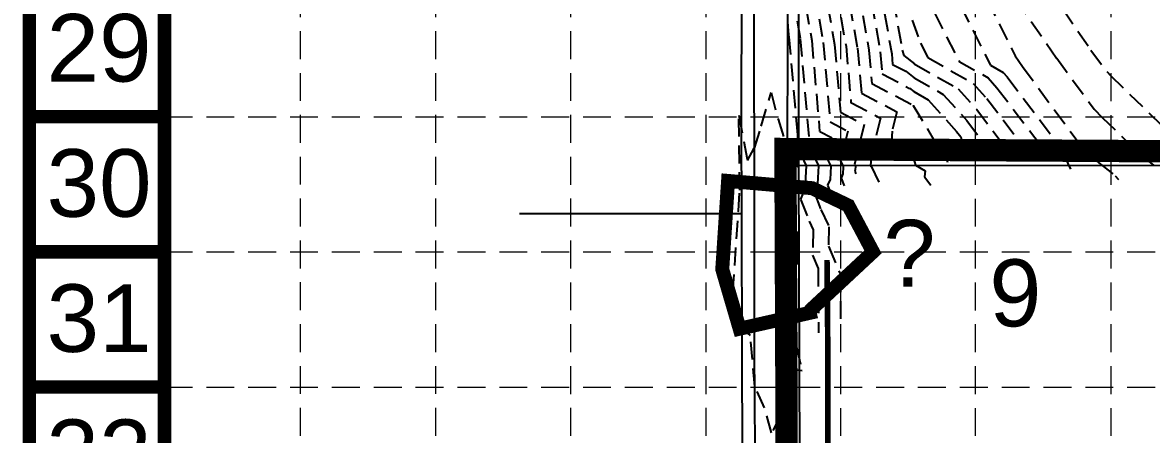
# Model space of a CAD drawing. Header units: feet. Extents: x 4586 to 6528, y 2127 to 5231.
# Drawn here: x 4585.7 to 4990.2, y 3662.3 to 3809.9 of the extents above; entities that cross this region are included whole.
import ezdxf
from ezdxf.enums import TextEntityAlignment as Align

# ---------------------------------------------------------------- set-up
doc = ezdxf.new("R2010")
doc.units = ezdxf.units.FT
doc.header["$LTSCALE"] = 80
doc.header["$MEASUREMENT"] = 0
for name, pattern in [('HIDDEN', [0.375, 0.25, -0.125]), ('PHANTOM2', [1.25, 0.625, -0.125, 0.125, -0.125, 0.125, -0.125]), ('TIGHT', [0.12, 0.08, -0.04])]:
    doc.linetypes.add(name, pattern=pattern)
for name, color, linetype in [('BASE', 7, 'CONTINUOUS'), ('CONT-MJR', 9, 'TIGHT'), ('CONT-MNR', 8, 'TIGHT'), ('GRID', 254, 'HIDDEN'), ('LIMITS OF DISTURBANCE', 1, 'HIDDEN'), ('LOTNUMS', 8, 'CONTINUOUS'), ('P-RW', 161, 'TIGHT'), ('PROPERTY', 7, 'PHANTOM2'), ('ROAD-LINE', 60, 'CONTINUOUS'), ('SHORES', 8, 'CONTINUOUS'), ('STORM', 5, 'CONTINUOUS')]:
    doc.layers.add(name, color=color, linetype=linetype)
doc.styles.get("Standard").update_dxf_attribs({"font": 'ARIAL.TTF', "height": 6.4})

msp = doc.modelspace()

# ---------------------------------------------------------------- linework, layer by layer
at = {"layer": 'BASE', "const_width": 4.84}
for points in [[(6525.11, 2129.65), (6525.11, 5228.91), (4588.08, 5228.91), (4588.08, 2129.65)], [(6476.69, 2178.08), (6476.69, 5180.48), (4636.51, 5180.48), (4636.51, 2178.08)]]:
    msp.add_lwpolyline(points, close=True, dxfattribs=at)
for points in [[(4636.51, 3776.13), (4588.08, 3776.13)], [(4636.51, 3727.71), (4588.08, 3727.71)], [(4636.51, 3679.28), (4588.08, 3679.28)]]:
    msp.add_lwpolyline(points, dxfattribs=at)
at = {"layer": 'CONT-MJR', "color": 35, "extrusion": (0.984884, 0.173214, 0), "elevation": 5477.15}
msp.add_lwpolyline([(2941.58, 515), (2894.36, 515)], dxfattribs=at)
at = {"layer": 'CONT-MJR', "color": 35, "extrusion": (0.893328, 0.449405, 0), "elevation": 6111.62}
msp.add_lwpolyline([(1206.33, 520), (1173.12, 520)], dxfattribs=at)
at = {"layer": 'CONT-MJR', "color": 35}
for points, elevation in [([(4869.39, 3820.62), (4872.54, 3802.72)], 510), ([(4872.54, 3802.72), (4875.02, 3774.31)], 510), ([(4893.01, 3799.33), (4893.7, 3791.45)], 515), ([(4921.85, 3768.89), (4924.01, 3760.38)], 515), ([(4863.72, 3759.35), (4863.71, 3758.66)], 510), ([(4863.71, 3758.63), (4863.81, 3758.68)], 510), ([(4863.81, 3758.68), (4863.81, 3759.37)], 510), ([(4878.76, 3760.27), (4879.71, 3758.33)], 510), ([(4879.52, 3755.42), (4878.98, 3754.13)], 510), ([(4878.98, 3754.13), (4880.08, 3751.38)], 510), ([(4859.33, 3732.01), (4859.24, 3726.55)], 505)]:
    msp.add_lwpolyline(points, dxfattribs=dict(at, elevation=elevation))
at = {"layer": 'CONT-MJR', "color": 35, "extrusion": (-0.495475, -0.868622, 0)}
for points, elevation in [([(2404.34, 520), (2409.61, 520)], -5739.97), ([(2385.12, 515), (2391.12, 515)], -5718.16)]:
    msp.add_lwpolyline(points, dxfattribs=dict(at, elevation=elevation))
at = {"layer": 'CONT-MJR', "color": 35, "extrusion": (-0.464981, -0.88532, 0)}
for points, elevation in [([(2569.54, 515), (2580.62, 515)], -5632.12), ([(2560.97, 510), (2568.13, 510)], -5608.26)]:
    msp.add_lwpolyline(points, dxfattribs=dict(at, elevation=elevation))
at = {"layer": 'CONT-MJR', "color": 35, "extrusion": (0.743992, 0.668188, 0)}
for points, elevation in [([(-477.69, 520), (-479.74, 520)], 6206.87), ([(-467.01, 515), (-482.24, 515)], 6180.35)]:
    msp.add_lwpolyline(points, dxfattribs=dict(at, elevation=elevation))
at = {"layer": 'CONT-MJR', "color": 35, "extrusion": (0.796621, 0.604479, 0)}
for points, elevation in [([(34.36, 520), (1.71, 520)], 6225.29), ([(29.69, 515), (27.21, 515)], 6199.06)]:
    msp.add_lwpolyline(points, dxfattribs=dict(at, elevation=elevation))
at = {"layer": 'CONT-MJR', "color": 35, "extrusion": (0.613459, 0.789727, 0), "elevation": 5998.24}
msp.add_lwpolyline([(-1549.69, 515), (-1551.56, 515)], dxfattribs=at)
at = {"layer": 'CONT-MJR', "color": 35, "extrusion": (0.971913, -0.235341, 0), "elevation": 3856.79}
msp.add_lwpolyline([(4813.84, 510), (4802.82, 510)], dxfattribs=at)
at = {"layer": 'CONT-MJR', "color": 35, "extrusion": (0.969312, 0.245835, 0), "elevation": 5731.43}
msp.add_lwpolyline([(2430.01, 520), (2428.72, 520)], dxfattribs=at)
at = {"layer": 'CONT-MJR', "color": 35, "extrusion": (0.911569, 0.411147, 0), "elevation": 6067.21}
msp.add_lwpolyline([(1391.73, 520), (1385.02, 520)], dxfattribs=at)
at = {"layer": 'CONT-MJR', "color": 35, "extrusion": (0.99824, 0.059309, 0), "elevation": 5078.07}
msp.add_lwpolyline([(3463.58, 510), (3463.55, 510)], dxfattribs=at)
at = {"layer": 'CONT-MJR', "color": 35, "extrusion": (0.188009, -0.982167, 0), "elevation": -2777.89}
msp.add_lwpolyline([(5483.87, 510), (5483.78, 510)], dxfattribs=at)
at = {"layer": 'CONT-MJR', "color": 35, "extrusion": (0.998, -0.063212, 0), "elevation": 4632.38}
msp.add_lwpolyline([(4059.27, 510), (4056.35, 510)], dxfattribs=at)
at = {"layer": 'CONT-MJR', "color": 35, "extrusion": (0.768699, -0.639611, 0), "elevation": 1348.41}
msp.add_lwpolyline([(5973.39, 505), (5976.64, 505)], dxfattribs=at)
at = {"layer": 'CONT-MJR', "color": 35, "extrusion": (0.938832, -0.344376, 0), "elevation": 3276.88}
msp.add_lwpolyline([(5176.92, 505), (5177.17, 505)], dxfattribs=at)
at = {"layer": 'CONT-MJR', "color": 35, "extrusion": (0.998867, 0.047598, 0), "elevation": 5029.16}
msp.add_lwpolyline([(3483.97, 505), (3493.86, 505)], dxfattribs=at)
at = {"layer": 'CONT-MJR', "color": 35, "extrusion": (0.975671, -0.219239, 0), "elevation": 3924.02}
msp.add_lwpolyline([(4701.22, 505), (4693.9, 505)], dxfattribs=at)
at = {"layer": 'CONT-MNR', "color": 35, "extrusion": (0.984884, 0.173214, 0)}
for points, elevation in [([(2950.45, 517), (2893.6, 517)], 5484.98), ([(2946.01, 516), (2892.98, 516)], 5481.06), ([(2932.72, 513), (2897.11, 513)], 5469.32), ([(2928.28, 512), (2898.49, 512)], 5465.4)]:
    msp.add_lwpolyline(points, dxfattribs=dict(at, elevation=elevation))
at = {"layer": 'CONT-MNR', "color": 35}
for points, elevation in [([(4881.74, 3840.79), (4888.92, 3800.01)], 514), ([(4942.03, 3838.45), (4968.49, 3800.03)], 523), ([(4872.48, 3825.66), (4876.63, 3802.04)], 511), ([(4866.3, 3815.58), (4868.45, 3803.39)], 509), ([(4863.22, 3810.53), (4864.35, 3804.07)], 508), ([(4904.39, 3810.72), (4907.4, 3802.5)], 518), ([(4912.48, 3813.37), (4921.23, 3795.96)], 519), ([(4859.83, 3808.4), (4860.13, 3805.49)], 507), ([(4860.13, 3805.49), (4860.26, 3804.75)], 507), ([(4860.26, 3804.75), (4863.33, 3769.52)], 507), ([(4864.35, 3804.07), (4867.55, 3767.45)], 508), ([(4907.4, 3802.5), (4909.99, 3797.36)], 518), ([(4884.82, 3800.68), (4886.23, 3784.59)], 513), ([(4900.85, 3799.94), (4901.4, 3798.02)], 517), ([(4897.43, 3794.88), (4902.13, 3792.41)], 516), ([(4921.23, 3795.96), (4931.68, 3790.01)], 519), ([(4905.09, 3790.11), (4915.56, 3784.14)], 516), ([(4934.81, 3786.52), (4950.9, 3765.32)], 519), ([(4850.35, 3772.73), (4853.89, 3784.75)], 506), ([(4915.56, 3784.14), (4923.97, 3774.77)], 516), ([(4931.2, 3782.6), (4943.64, 3766.21)], 518), ([(4904.81, 3780.22), (4904.79, 3780.15)], 514), ([(4904.79, 3780.15), (4904.79, 3780.1)], 514), ([(4927.58, 3778.69), (4936.38, 3767.1)], 517), ([(4842.28, 3776.64), (4845.4, 3760.38)], 506), ([(4856.36, 3775.19), (4859.78, 3764.55)], 506), ([(4878.75, 3777.73), (4887.22, 3773.29)], 511), ([(4898.94, 3777.91), (4897.26, 3770.97)], 513), ([(4875.49, 3768.67), (4873.77, 3761.55)], 509), ([(4929.11, 3767.99), (4930.9, 3760.94)], 516), ([(4936.38, 3767.1), (4937.8, 3761.5)], 517), ([(4859.78, 3764.55), (4860.7, 3752.17)], 506), ([(4863.86, 3762.54), (4863.34, 3762.44)], 508), ([(4863.85, 3758.64), (4863.86, 3762.54)], 508), ([(4868.78, 3762.83), (4870.89, 3758.49)], 508), ([(4950.9, 3765.32), (4951.58, 3762.62)], 519), ([(4863.08, 3758.24), (4863.87, 3758.62)], 507), ([(4863.5, 3758.5), (4863.83, 3758.66)], 509), ([(4863.5, 3758.59), (4863.5, 3758.5)], 509), ([(4863.84, 3760.95), (4863.53, 3760.89)], 509), ([(4863.83, 3758.66), (4863.84, 3760.95)], 509), ([(4873.77, 3761.55), (4875.3, 3758.41)], 509), ([(4889.49, 3758.58), (4889.69, 3758.38)], 512), ([(4971.28, 3759.63), (4977.22, 3754.96)], 521), ([(4986.97, 3761.82), (4990.91, 3758.72)], 522), ([(4883.84, 3756.66), (4884.25, 3755.62)], 511), ([(4977.22, 3754.96), (4978.42, 3753.61)], 521), ([(4860.7, 3752.17), (4860.88, 3751.43)], 506), ([(4860.88, 3751.43), (4860.99, 3751.7)], 506), ([(4870.48, 3751.96), (4869.28, 3749.06)], 508), ([(4864.42, 3746.53), (4867.55, 3738.67)], 507), ([(4839.55, 3703.68), (4842.15, 3742.36)], 506), ([(4871.73, 3742.91), (4874.6, 3736.68)], 508), ([(4859.9, 3740.69), (4859.9, 3732.4)], 506), ([(4859.91, 3727.32), (4859.92, 3717.6)], 506), ([(4859.92, 3717.6), (4862.89, 3718.17)], 506), ([(4862.89, 3718.17), (4862.97, 3693.7)], 506), ([(4878.69, 3719.63), (4878.75, 3703.72)], 508), ([(4848.07, 3679.52), (4846.44, 3697.77)], 506), ([(4861.28, 3685.45), (4861.61, 3672.93)], 506), ([(4851.5, 3671.85), (4848.07, 3679.52)], 506), ([(4860, 3674.09), (4857.48, 3669.4)], 506), ([(4861.61, 3672.93), (4860, 3674.09)], 506), ([(4854.04, 3662.83), (4851.5, 3671.85)], 506)]:
    msp.add_lwpolyline(points, dxfattribs=dict(at, elevation=elevation))
at = {"layer": 'CONT-MNR', "color": 35, "extrusion": (0.893328, 0.449405, 0), "elevation": 6121.04}
msp.add_lwpolyline([(1213.76, 521), (1172.16, 521)], dxfattribs=at)
at = {"layer": 'CONT-MNR', "color": 35, "extrusion": (0.823571, 0.567213, 0)}
for points, elevation in [([(341.58, 522), (315.94, 522)], 6235.55), ([(325.1, 521), (320.48, 521)], 6223.77)]:
    msp.add_lwpolyline(points, dxfattribs=dict(at, elevation=elevation))
at = {"layer": 'CONT-MNR', "color": 35, "extrusion": (0.995255, 0.097301, 0), "elevation": 5207.38}
msp.add_lwpolyline([(3318.92, 507), (3317.86, 507)], dxfattribs=at)
at = {"layer": 'CONT-MNR', "color": 35, "extrusion": (0.999973, -0.007309, 0), "elevation": 4831.87}
msp.add_lwpolyline([(3844.22, 507), (3843.82, 507)], dxfattribs=at)
at = {"layer": 'CONT-MNR', "color": 35, "extrusion": (0.996218, 0.086894, 0)}
for points, elevation in [([(3365.97, 509), (3333.33, 509)], 5180.52), ([(3363.91, 511), (3339.51, 511)], 5188.56), ([(3362.88, 512), (3342.6, 512)], 5192.58), ([(3360.82, 514), (3348.78, 514)], 5200.62), ([(3358.76, 516), (3354.97, 516)], 5208.66)]:
    msp.add_lwpolyline(points, dxfattribs=dict(at, elevation=elevation))
at = {"layer": 'CONT-MNR', "color": 35, "extrusion": (0.804716, 0.59366, 0)}
for points, elevation in [([(108.35, 523), (98.65, 523)], 6254.15), ([(113.26, 522), (90.64, 522)], 6242.52), ([(118.18, 521), (82.62, 521)], 6230.9)]:
    msp.add_lwpolyline(points, dxfattribs=dict(at, elevation=elevation))
at = {"layer": 'CONT-MNR', "color": 35, "extrusion": (-0.613459, -0.789727, 0), "elevation": -6006.21}
msp.add_lwpolyline([(1540.84, 517), (1545.66, 517)], dxfattribs=at)
at = {"layer": 'CONT-MNR', "color": 35, "extrusion": (0.495475, 0.868622, 0)}
for points, elevation in [([(-2380.41, 517), (-2398.51, 517)], 5726.88), ([(-2383.43, 518), (-2402.21, 518)], 5731.25)]:
    msp.add_lwpolyline(points, dxfattribs=dict(at, elevation=elevation))
at = {"layer": 'CONT-MNR', "color": 35, "extrusion": (0.613459, 0.789727, 0), "elevation": 6002.22}
msp.add_lwpolyline([(-1544.86, 516), (-1548.61, 516)], dxfattribs=at)
at = {"layer": 'CONT-MNR', "color": 35, "extrusion": (0.715034, 0.69909, 0)}
for points, elevation in [([(-765.88, 523), (-767.66, 523)], 6207.86), ([(-772.21, 522), (-776.37, 522)], 6195.24), ([(-778.54, 521), (-783.87, 521)], 6182.62)]:
    msp.add_lwpolyline(points, dxfattribs=dict(at, elevation=elevation))
at = {"layer": 'CONT-MNR', "color": 35, "extrusion": (0.698784, 0.715332, 0)}
for points, elevation in [([(-910.07, 523), (-948.14, 523)], 6188.58), ([(-918.49, 522), (-938.64, 522)], 6175.77)]:
    msp.add_lwpolyline(points, dxfattribs=dict(at, elevation=elevation))
at = {"layer": 'CONT-MNR', "color": 35, "extrusion": (-0.464981, -0.88532, 0)}
for points, elevation in [([(2567.82, 514), (2584.59, 514)], -5627.35), ([(2566.11, 513), (2580.48, 513)], -5622.58), ([(2564.4, 512), (2576.36, 512)], -5617.81), ([(2559.26, 509), (2564.01, 509)], -5603.49)]:
    msp.add_lwpolyline(points, dxfattribs=dict(at, elevation=elevation))
at = {"layer": 'CONT-MNR', "color": 35, "extrusion": (0.743992, 0.668188, 0)}
for points, elevation in [([(-473.42, 518), (-480.74, 518)], 6196.26), ([(-475.55, 519), (-480.24, 519)], 6201.57), ([(-471.28, 517), (-481.24, 517)], 6190.96)]:
    msp.add_lwpolyline(points, dxfattribs=dict(at, elevation=elevation))
at = {"layer": 'CONT-MNR', "color": 35, "extrusion": (0.968421, 0.249319, 0), "elevation": 5644.23}
msp.add_lwpolyline([(2455.07, 506), (2445.19, 506)], dxfattribs=at)
at = {"layer": 'CONT-MNR', "color": 35, "extrusion": (-0.097769, -0.995209, 0)}
for points, elevation in [([(4511.71, 514), (4511.75, 514)], -4241.53), ([(4505.24, 513), (4509.31, 513)], -4226.35)]:
    msp.add_lwpolyline(points, dxfattribs=dict(at, elevation=elevation))
at = {"layer": 'CONT-MNR', "color": 35, "extrusion": (0.858058, 0.513554, 0)}
for points, elevation in [([(724.65, 514), (709.5, 514)], 6149.9), ([(713.9, 513), (711.81, 513)], 6138.91)]:
    msp.add_lwpolyline(points, dxfattribs=dict(at, elevation=elevation))
at = {"layer": 'CONT-MNR', "color": 35, "extrusion": (0.999906, 0.013697, 0), "elevation": 4893.56}
msp.add_lwpolyline([(3683.13, 506), (3709.95, 506)], dxfattribs=at)
at = {"layer": 'CONT-MNR', "color": 35, "extrusion": (0.971913, -0.235341, 0)}
for points, elevation in [([(4821.09, 512), (4806.88, 512)], 3867.1), ([(4817.47, 511), (4802.75, 511)], 3861.94), ([(4806.59, 508), (4802.97, 508)], 3846.48)]:
    msp.add_lwpolyline(points, dxfattribs=dict(at, elevation=elevation))
at = {"layer": 'CONT-MNR', "color": 35, "extrusion": (0.796621, 0.604479, 0), "elevation": 6204.31}
msp.add_lwpolyline([(30.62, 516), (22.11, 516)], dxfattribs=at)
at = {"layer": 'CONT-MNR', "color": 35, "extrusion": (0.953443, -0.301574, 0), "elevation": 3486.78}
msp.add_lwpolyline([(5051.59, 506), (5059.82, 506)], dxfattribs=at)
at = {"layer": 'CONT-MNR', "color": 35, "extrusion": (0.997177, -0.075081, 0)}
for points, elevation in [([(4128.02, 513), (4122.66, 513)], 4600.31), ([(4118.29, 512), (4115.08, 512)], 4593.5)]:
    msp.add_lwpolyline(points, dxfattribs=dict(at, elevation=elevation))
at = {"layer": 'CONT-MNR', "color": 35, "extrusion": (0.999932, 0.01166, 0), "elevation": 4906.95}
msp.add_lwpolyline([(3712.56, 507), (3707.06, 507)], dxfattribs=at)
at = {"layer": 'CONT-MNR', "color": 35, "extrusion": (0.464981, 0.88532, 0), "elevation": 5598.72}
msp.add_lwpolyline([(-2557.55, 508), (-2559.9, 508)], dxfattribs=at)
at = {"layer": 'CONT-MNR', "color": 35, "extrusion": (-0.621851, -0.783135, 0)}
for points, elevation in [([(1504.67, 514), (1508.43, 514)], -6005.06), ([(1498.62, 513), (1502.3, 513)], -5995.59)]:
    msp.add_lwpolyline(points, dxfattribs=dict(at, elevation=elevation))
at = {"layer": 'CONT-MNR', "color": 35, "extrusion": (0.969312, 0.245835, 0)}
for points, elevation in [([(2435.31, 518), (2431.03, 518)], 5717.79), ([(2439.43, 514), (2435.64, 514)], 5690.51)]:
    msp.add_lwpolyline(points, dxfattribs=dict(at, elevation=elevation))
at = {"layer": 'CONT-MNR', "color": 35, "extrusion": (0.876557, -0.481298, 0), "elevation": 2437.4}
msp.add_lwpolyline([(5628.27, 506), (5633.41, 506)], dxfattribs=at)
at = {"layer": 'CONT-MNR', "color": 35, "extrusion": (0.999891, -0.01477, 0)}
for points, elevation in [([(3835.4, 507), (3829.88, 507)], 4807.03), ([(3833.86, 508), (3829.95, 508)], 4807.24), ([(3832.32, 509), (3830.02, 509)], 4807.45)]:
    msp.add_lwpolyline(points, dxfattribs=dict(at, elevation=elevation))
at = {"layer": 'CONT-MNR', "color": 35, "extrusion": (0.188009, -0.982167, 0), "elevation": -2782.54}
msp.add_lwpolyline([(5484.34, 507), (5484.09, 507)], dxfattribs=at)
at = {"layer": 'CONT-MNR', "color": 35, "extrusion": (0.999996, -0.002675, 0), "elevation": 4853.8}
msp.add_lwpolyline([(3771.62, 507), (3776.91, 507)], dxfattribs=at)
at = {"layer": 'CONT-MNR', "color": 35, "extrusion": (0.899348, 0.437234, 0)}
for points, elevation in [([(1258.41, 507), (1252.47, 507)], 6020.03), ([(1245.29, 511), (1244.48, 511)], 6035.75)]:
    msp.add_lwpolyline(points, dxfattribs=dict(at, elevation=elevation))
at = {"layer": 'CONT-MNR', "color": 35, "extrusion": (0.894405, 0.447257, 0), "elevation": 6080.31}
msp.add_lwpolyline([(1168.7, 514), (1167.3, 514)], dxfattribs=at)
at = {"layer": 'CONT-MNR', "color": 35, "extrusion": (0.99824, 0.059309, 0)}
for points, elevation in [([(3463.42, 507), (3463.2, 507)], 5077.42), ([(3463.47, 508), (3463.32, 508)], 5077.64)]:
    msp.add_lwpolyline(points, dxfattribs=dict(at, elevation=elevation))
at = {"layer": 'CONT-MNR', "color": 35, "extrusion": (-0.439531, 0.898227, 0), "elevation": 1238.3}
msp.add_lwpolyline([(-6020.26, 508), (-6020.88, 508)], dxfattribs=at)
at = {"layer": 'CONT-MNR', "color": 35, "extrusion": (0.998, -0.063212, 0)}
for points, elevation in [([(4058.67, 507), (4050.31, 507)], 4619.17), ([(4058.87, 508), (4052.32, 508)], 4623.57), ([(4059.07, 509), (4054.34, 509)], 4627.97), ([(4059.47, 511), (4058.36, 511)], 4636.78), ([(4052.7, 506), (4048.3, 506)], 4614.76)]:
    msp.add_lwpolyline(points, dxfattribs=dict(at, elevation=elevation))
at = {"layer": 'CONT-MNR', "color": 35, "extrusion": (0.897904, 0.440191, 0), "elevation": 6044.88}
msp.add_lwpolyline([(1222.27, 512), (1213.97, 512)], dxfattribs=at)
at = {"layer": 'CONT-MNR', "color": 35, "extrusion": (0.953284, 0.302076, 0), "elevation": 5811.88}
msp.add_lwpolyline([(2103.8, 513), (2101.28, 513)], dxfattribs=at)
at = {"layer": 'CONT-MNR', "color": 35, "extrusion": (-0.505362, -0.862908, 0), "elevation": -5722.57}
msp.add_lwpolyline([(2333.58, 513), (2337.63, 513)], dxfattribs=at)
at = {"layer": 'CONT-MNR', "color": 35, "extrusion": (-0.639821, -0.768524, 0), "elevation": -6070.09}
msp.add_lwpolyline([(1411.81, 521), (1415.06, 521)], dxfattribs=at)
at = {"layer": 'CONT-MNR', "color": 35, "extrusion": (0.9234, -0.383839, 0)}
for points, elevation in [([(5344.04, 511), (5343.51, 511)], 3067.79), ([(5330.7, 507), (5326.7, 507)], 3053.74), ([(5337.37, 509), (5335.1, 509)], 3060.76), ([(5327.37, 506), (5323.34, 506)], 3050.23)]:
    msp.add_lwpolyline(points, dxfattribs=dict(at, elevation=elevation))
at = {"layer": 'CONT-MNR', "color": 35, "extrusion": (0.992993, -0.118169, 0), "elevation": 4430.8}
msp.add_lwpolyline([(4310.49, 513), (4308.36, 513)], dxfattribs=at)
at = {"layer": 'CONT-MNR', "color": 35, "extrusion": (0.793186, 0.608979, 0), "elevation": 6180.12}
msp.add_lwpolyline([(-11.32, 513), (-15.07, 513)], dxfattribs=at)
at = {"layer": 'CONT-MNR', "color": 35, "extrusion": (0.997759, -0.066905, 0), "elevation": 4580.92}
msp.add_lwpolyline([(4057.94, 506), (4065.41, 506)], dxfattribs=at)
at = {"layer": 'CONT-MNR', "color": 35, "extrusion": (0.85608, -0.516843, 0), "elevation": 2222.36}
msp.add_lwpolyline([(5724.13, 506), (5725.52, 506)], dxfattribs=at)
at = {"layer": 'CONT-MNR', "color": 35, "extrusion": (0.929105, 0.369816, 0)}
for points, elevation in [([(1683.1, 509), (1678.31, 509)], 5915.98), ([(1682.54, 508), (1675.91, 508)], 5910.53)]:
    msp.add_lwpolyline(points, dxfattribs=dict(at, elevation=elevation))
at = {"layer": 'CONT-MNR', "color": 35, "extrusion": (0.999999, 0.001627, 0), "elevation": 4865.98}
msp.add_lwpolyline([(3736.87, 506), (3732.77, 506)], dxfattribs=at)
at = {"layer": 'CONT-MNR', "color": 35, "extrusion": (0.907826, 0.419346, 0), "elevation": 5986.69}
msp.add_lwpolyline([(1352.88, 507), (1349.52, 507)], dxfattribs=at)
at = {"layer": 'CONT-MNR', "color": 35, "extrusion": (0.999707, -0.024202, 0)}
for points, elevation in [([(3852.37, 507), (3843.27, 507)], 4777.12), ([(3853.56, 508), (3846.59, 508)], 4782.74)]:
    msp.add_lwpolyline(points, dxfattribs=dict(at, elevation=elevation))
at = {"layer": 'CONT-MNR', "color": 35, "extrusion": (0.999999, 0.001615, 0), "elevation": 4865.92}
msp.add_lwpolyline([(3724.55, 506), (3719.47, 506)], dxfattribs=at)
at = {"layer": 'CONT-MNR', "color": 35, "extrusion": (0.921156, 0.389193, 0)}
for points, elevation in [([(1538.55, 508), (1527.61, 508)], 5941.69), ([(1537.83, 507), (1532.59, 507)], 5935.21)]:
    msp.add_lwpolyline(points, dxfattribs=dict(at, elevation=elevation))
at = {"layer": 'CONT-MNR', "color": 35, "extrusion": (0.999994, 0.003426, 0), "elevation": 4883.5}
msp.add_lwpolyline([(3704.98, 507), (3682, 507)], dxfattribs=at)
at = {"layer": 'CONT-MNR', "color": 35, "extrusion": (0.959945, -0.280188, 0), "elevation": 3624.54}
msp.add_lwpolyline([(4926.56, 506), (4924.39, 506)], dxfattribs=at)
at = {"layer": 'CONT-MNR', "color": 35, "extrusion": (0.998101, -0.061598, 0), "elevation": 4621.74}
msp.add_lwpolyline([(4007.75, 506), (4005.97, 506)], dxfattribs=at)
at = {"layer": 'CONT-MNR', "color": 35, "extrusion": (0.999999, 0.001472, 0), "elevation": 4865.29}
msp.add_lwpolyline([(3702.06, 506), (3708.3, 506)], dxfattribs=at)
at = {"layer": 'CONT-MNR', "color": 35, "extrusion": (0.956206, 0.292695, 0), "elevation": 5732.67}
msp.add_lwpolyline([(2126.81, 506), (2124.32, 506)], dxfattribs=at)
at = {"layer": 'CONT-MNR', "color": 35, "extrusion": (-0.650821, -0.759231, 0), "elevation": -5961.63}
for points in [[(1269.21, 506), (1263.91, 506)], [(1272.98, 506), (1269.21, 506)]]:
    msp.add_lwpolyline(points, dxfattribs=at)
at = {"layer": 'CONT-MNR', "color": 35, "extrusion": (0.973142, 0.230207, 0), "elevation": 5582.67}
msp.add_lwpolyline([(2475.01, 506), (2466.14, 506)], dxfattribs=at)
at = {"layer": 'CONT-MNR', "color": 35, "extrusion": (-0.100217, -0.994966, 0), "elevation": -4154.08}
msp.add_lwpolyline([(4471.21, 506), (4467.46, 506)], dxfattribs=at)
at = {"layer": 'CONT-MNR', "color": 35, "extrusion": (0.886352, -0.463012, 0), "elevation": 2606.46}
msp.add_lwpolyline([(5501.45, 506), (5494.03, 506)], dxfattribs=at)
at = {"layer": 'GRID', "color": 252, "linetype": 'HIDDEN', "lineweight": 0, "ltscale": 0.5}
for p, q in [((4685.37, 2371.79), (4685.11, 5178.66)), ((4734, 2371.78), (4733.4, 5178.64)), ((4782.29, 2371.77), (4781.84, 5178.51)), ((4830.97, 2371.77), (4830.2, 5178.44)), ((4878.95, 2371.76), (4878.75, 5178.81)), ((4927.08, 2371.75), (4927.23, 5178.72)), ((4975.87, 2371.74), (4975.61, 5178.55)), ((4636.51, 3776.13), (6476.69, 3776.13)), ((4636.51, 3727.71), (6476.69, 3727.71)), ((4636.51, 3679.28), (6476.69, 3679.28))]:
    msp.add_line(p, q, dxfattribs=at)
at = {"layer": 'LIMITS OF DISTURBANCE', "ltscale": 2, "const_width": 8}
msp.add_lwpolyline([(4862.17, 2991.48), (4859.02, 3764.55), (5060.14, 3763.36), (5059.71, 4080.71), (4859.58, 4081.13), (4855.15, 4081.34), (4855.08, 4364.06), (4855.09, 4610.73)], dxfattribs=at)
at = {"layer": 'P-RW', "color": 41, "elevation": 509.1}
msp.add_lwpolyline([(4873.92, 3724.77, 2, 2, 0), (4874.2, 3693.42, 2, 2, 0), (4874.26, 3634.35, 2, 2, 0), (4874.32, 3618.08, 0, 0, 0)], format="xyseb", dxfattribs=at)
at = {"layer": 'PROPERTY', "linetype": 'Continuous'}
for p, q in [((4863.8, 3758.69), (5063.86, 3758.83)), ((4866.64, 2983.39), (4863.8, 3758.69))]:
    msp.add_line(p, q, dxfattribs=at)
at = {"layer": 'ROAD-LINE', "color": 7}
msp.add_line((4859.81, 3747.87), (4859.93, 4089.08), dxfattribs=at)
at = {"layer": 'ROAD-LINE', "color": 5, "const_width": 5}
msp.add_lwpolyline([(4867.54, 3706.4), (4890.38, 3727.68), (4881.56, 3744.29), (4868.57, 3750.52), (4838.46, 3753.12), (4836.38, 3721.46), (4842.61, 3700.17), (4870.13, 3706.4)], dxfattribs=at)
at = {"layer": 'ROAD-LINE', "color": 7}
for points in [[(4847.9, 3749.24, 505.69), (4847.79, 3805.76, 506.81), (4847.93, 3924.05, 509.91), (4848.02, 3940.35, 510.26), (4846.55, 3949.86, 510.53), (4843.34, 3956.85, 510.4), (4835.03, 3965.02, 509.48), (4827.75, 3968.72, 508.36), (4818.19, 3970.27, 506.95)], [(4848.49, 3532.64, 513.53), (4848.36, 3585.56, 509.72), (4848.32, 3638.83, 507.01), (4847.99, 3692.82, 505.67), (4847.9, 3749.24, 505.69)], [(4860.26, 3587.58, 509.45), (4860.22, 3640.13, 506.75), (4859.89, 3691.75, 505.61), (4859.81, 3747.87, 505.64)]]:
    msp.add_polyline3d(points, dxfattribs=at)
at = {"layer": 'SHORES'}
for p, q in [((4863.8, 3758.69), (4863.92, 4085.44)), ((4843.35, 3966.3), (4843.19, 3777.65)), ((4843.19, 3777.59), (4844.4, 3248.35)), ((4843.27, 3741.3), (4763.75, 3741.37))]:
    msp.add_line(p, q, dxfattribs=at)
at = {"layer": 'STORM'}
msp.add_polyline3d([(4863.5, 3723.59, 506.08), (4863.54, 3734.6, 506.04), (4859.91, 3734.62, 506.08), (4859.93, 3723.57, 506.09), (4863.5, 3723.59, 506.08)], dxfattribs=at)

# ---------------------------------------------------------------- texts
at = {"layer": 'BASE'}
for s, p in [('29', (4613.07, 3800.82)), ('30', (4613.07, 3752.39)), ('31', (4613.07, 3703.97)), ('32', (4613.07, 3655.54))]:
    msp.add_text(s, height=24.213, dxfattribs=at).set_placement(p, align=Align.MIDDLE_CENTER)
at = {"layer": 'LOTNUMS', "color": 5}
msp.add_text('?', height=24, dxfattribs=at).set_placement((4903.46, 3727.18), align=Align.MIDDLE_CENTER)
at = {"layer": 'LOTNUMS', "color": 7}
msp.add_text('9', height=24, dxfattribs=at).set_placement((4941.41, 3713.01), align=Align.MIDDLE_CENTER)

doc.saveas('drawing.dxf')
